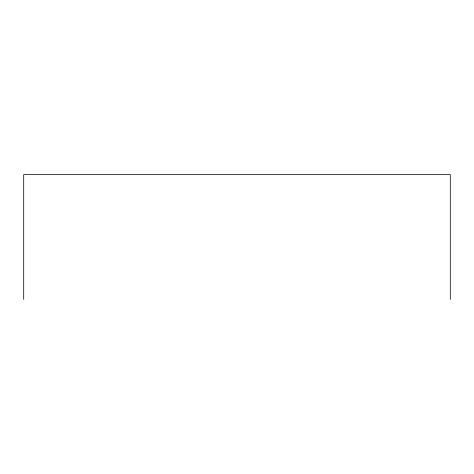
<?xml version="1.0" encoding="UTF-8"?>
<svg xmlns="http://www.w3.org/2000/svg" width="474" height="474" viewBox="0 0 474 474"><rect width="100%" height="100%" fill="white"/><g stroke="black" fill="none" stroke-linecap="round" stroke-linejoin="round"><path stroke-width="0.71" d="M450.3 299.402L450.3 174.598L23.7 174.598L23.7 299.402"/></g></svg>
